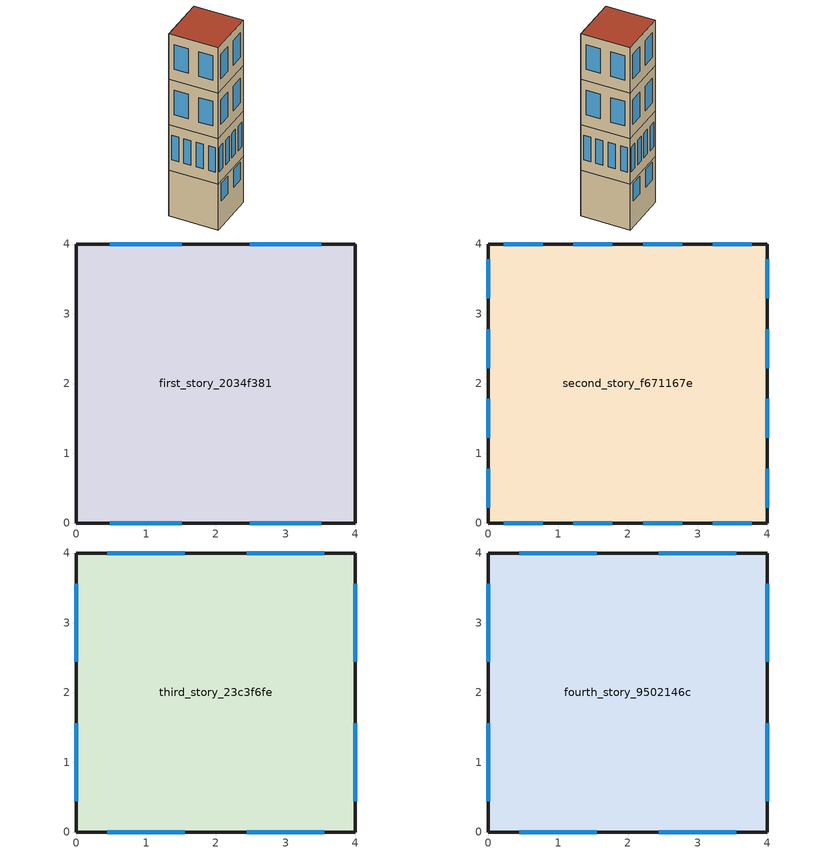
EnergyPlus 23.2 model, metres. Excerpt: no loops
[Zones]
first_story_2034f381
 floor ground (Typical Insulated Carpeted 6in Slab Floor): 4,4 4,0 0,0 0,4 z0
 wall outside (Typical Insulated Exterior Mass Wall-R9): 0,0 4,0 4,4 0,4 0,0 z0:4
 window (U 0.59 SHGC 0.36 Simple Glazing Window): 0.48,0 1.52,0 / 2.48,0 3.52,0 / 3.52,4 2.48,4 / 1.52,4 0.48,4 z2.26:3.81
second_story_f671167e
 floor to first_story_2034f381 (Generic Interior Floor): 4,4 4,0 0,0 0,4 z4
 wall outside (Typical Insulated Exterior Mass Wall-R9): 0,0 4,0 4,4 0,4 0,0 z4:8
 window (U 0.59 SHGC 0.36 Simple Glazing Window): 0.22,0 0.78,0 / 1.22,0 1.78,0 / 2.22,0 2.78,0 / 3.22,0 3.78,0 / 4,0.22 4,0.78 / 4,1.22 4,1.78 / 4,2.22 4,2.78 / 4,3.22 4,3.78 / 3.78,4 3.22,4 / 2.78,4 2.22,4 / 1.78,4 1.22,4 / 0.78,4 0.22,4 / 0,3.78 0,3.22 / 0,2.78 0,2.22 / 0,1.78 0,1.22 / 0,0.78 0,0.22 z5:7.15
third_story_23c3f6fe
 floor to second_story_f671167e (Generic Interior Floor): 4,4 4,0 0,0 0,4 z8
 wall outside (Typical Insulated Exterior Mass Wall-R9): 0,0 4,0 4,4 0,4 0,0 z8:12
 window (U 0.59 SHGC 0.36 Simple Glazing Window): 0.44,0 1.56,0 / 2.44,0 3.56,0 / 4,0.44 4,1.56 / 4,2.44 4,3.56 / 3.56,4 2.44,4 / 1.56,4 0.44,4 / 0,3.56 0,2.44 / 0,1.56 0,0.44 z9:11.15
fourth_story_9502146c
 floor to third_story_23c3f6fe (Generic Interior Floor): 4,4 4,0 0,0 0,4 z12
 wall outside (Typical Insulated Exterior Mass Wall-R9): 0,0 4,0 4,4 0,4 0,0 z12:16
 window (U 0.59 SHGC 0.36 Simple Glazing Window): 0.44,0 1.56,0 / 2.44,0 3.56,0 / 4,0.44 4,1.56 / 4,2.44 4,3.56 / 3.56,4 2.44,4 / 1.56,4 0.44,4 / 0,3.56 0,2.44 / 0,1.56 0,0.44 z13:15.15
 roof outside (Typical IEAD Roof-R18): 0,4 0,0 4,0 4,4 z16
[Building]
Small_College: North Axis {deg}=0; Terrain=City; Solar Distribution=FullInteriorAndExteriorWithReflections
[Site:Location]
Site 1: Latitude {deg}=0; Longitude {deg}=0; Time Zone {hr}=0; Elevation {m}=0
[Site:WaterMainsTemperature]
Calculation Method=CorrelationFromWeatherFile
[SizingPeriod:DesignDay] Day of Month=21; Dry-Bulb Temperature Range Modifier Type=DefaultMultipliers; Barometric Pressure {Pa}=100774; Wind Direction {deg}=0; Rain Indicator=No; Snow Indicator=No; Daylight Saving Time Indicator=No; Solar Model Indicator=ASHRAEClearSky; Begin Environment Reset Mode=FullResetAtBeginEnvironment
Name | Month | Day Type | Maximum Dry-Bulb Temperature {C} | Daily Dry-Bulb Temperature Range {deltaC} | Humidity Condition Type | Wetbulb or DewPoint at Maximum Dry-Bulb {C} | Wind Speed {m/s} | Sky Clearness
Genoa Ann Clg .4% Condns DP=>MDB | 8 | SummerDesignDay | 29.2 | 5.4 | Dewpoint | 21.9 | 3.35 | 1
Genoa Ann Htg 99.6% Condns DB | 1 | WinterDesignDay | -0.7 | 0 | Wetbulb | -0.7 | 6.71 | 0
[Material] Thermal Absorptance=0.9
Name | Roughness | Thickness {m} | Conductivity {W/m-K} | Density {kg/m3} | Specific Heat {J/kg-K} | Solar Absorptance | Visible Absorptance
1/2IN Gypsum | Smooth | 0.0127 | 0.159893 | 784.902 | 829.465 | 0.4 | 0.4
1IN Stucco | Smooth | 0.0253 | 0.691337 | 1858 | 836.46 | 0.7 | 0.92
6 in. Normalweight Concrete Floor | MediumRough | 0.1524 | 2.30846 | 2322.01 | 831.464 | 0.7 | 0.7
8IN CONCRETE HW RefBldg | Rough | 0.2032 | 1.31012 | 2240.01 | 836.26 | 0.7 | 0.7
Generic Acoustic Tile | MediumSmooth | 0.02 | 0.06 | 368 | 590 | 0.2 | 0.2
Generic Ceiling Air Gap | Smooth | 0.1 | 0.556 | 1.28 | 1000 | 0.7 | 0.7
Generic LW Concrete | MediumRough | 0.1 | 0.53 | 1280 | 840 | 0.8 | 0.8
Metal Roof Surface | Smooth | 0.0008 | 45.2497 | 7824.02 | 499.678 | 0.7 | 0.7
Roof Membrane | VeryRough | 0.0095 | 0.159893 | 1121.29 | 1459.06 | 0.7 | 0.7
[Material:NoMass] Thermal Absorptance=0.9; Solar Absorptance=0.7
Name | Roughness | Thermal Resistance {m2-K/W} | Visible Absorptance
Typical Carpet Pad | VeryRough | 0.21648 | 0.8
Typical Insulation | MediumSmooth | 0.0282222 | 0.7
Typical Insulation-R17 | MediumSmooth | 2.99387 | 0.7
Typical Insulation-R7 | MediumSmooth | 1.23277 | 0.7
[WindowMaterial:SimpleGlazingSystem]
U 0.59 SHGC 0.36 Simple Glazing: U-Factor {W/m2-K}=3.35002; Solar Heat Gain Coefficient=0.36; Visible Transmittance=0.27
[Construction]
Generic Interior Floor: Generic Acoustic Tile, Generic Ceiling Air Gap, Generic LW Concrete
Typical IEAD Roof-R18: Roof Membrane, Typical Insulation-R17, Metal Roof Surface
Typical Insulated Carpeted 6in Slab Floor: Typical Insulation, 6 in. Normalweight Concrete Floor, Typical Carpet Pad
Typical Insulated Exterior Mass Wall-R9: 1IN Stucco, 8IN CONCRETE HW RefBldg, Typical Insulation-R7, 1/2IN Gypsum
U 0.59 SHGC 0.36 Simple Glazing Window: U 0.59 SHGC 0.36 Simple Glazing
[Zone] Multiplier=1; Ceiling Height {m}=4; Volume {m3}=64; Part of Total Floor Area=Yes
first_story_2034f381; fourth_story_9502146c; second_story_f671167e; third_story_23c3f6fe
[Space]
Name | Zone | Space Type
first_story_2034f381_Space | first_story_2034f381 | MediumOffice Building
fourth_story_9502146c_Space | fourth_story_9502146c | QuickServiceRestaurant Building
second_story_f671167e_Space | second_story_f671167e | Laboratory Building
third_story_23c3f6fe_Space | third_story_23c3f6fe | 1980_2004::College::Classroom
[SpaceList]
MediumOffice Building: first_story_2034f381_Space
QuickServiceRestaurant Building: fourth_story_9502146c_Space
Laboratory Building: second_story_f671167e_Space
1980_2004::College::Classroom: third_story_23c3f6fe_Space
[Lights] Design Level Calculation Method=Watts/Area; Return Air Fraction=0; Fraction Replaceable=1
Name | Zone or ZoneList or Space or SpaceList | Schedule | Watts per Zone Floor Area {W/m2} | Fraction Radiant | Fraction Visible
MediumOffice Building_Lighting | MediumOffice Building | MediumOffice Building_Lighting Schedule | 6.68315 | 0.7 | 0.2
QuickServiceRestaurant Building_Lighting | QuickServiceRestaurant Building | QuickServiceRestaurant Building_Lighting Schedule | 9.0955 | 0.535 | 0.2
Laboratory Building_Lighting | Laboratory Building | Laboratory Building_Lighting Schedule | 9.94584 | 0.7 | 0.2
1980_2004::College::Classroom_Lighting | 1980_2004::College::Classroom | College BLDG_LIGHT_SCH | 17.22224 | 0.32 | 0.25
[People] Number of People Calculation Method=People/Area; Fraction Radiant=0.3
Name | Zone or ZoneList or Space or SpaceList | Number of People Schedule | People per Floor Area {person/m2} | Activity Level Schedule
MediumOffice Building_People | MediumOffice Building | MediumOffice Building_People_Occ Schedule | 0.0711847 | MediumOffice Building_People_Act Schedule
QuickServiceRestaurant Building_People | QuickServiceRestaurant Building | QuickServiceRestaurant Building_People_Occ Schedule | 0.403647 | QuickServiceRestaurant Building_People_Act Schedule
Laboratory Building_People | Laboratory Building | Laboratory Building_People_Occ Schedule | 0.0524741 | Laboratory Building_People_Act Schedule
1980_2004::College::Classroom_People | 1980_2004::College::Classroom | College BLDG_Class_OCC_SCH | 0.699654 | College ACTIVITY_SCH
[ElectricEquipment] Design Level Calculation Method=Watts/Area
Name | Zone or ZoneList or Space or SpaceList | Schedule | Watts per Zone Floor Area {W/m2} | Fraction Latent | Fraction Radiant | Fraction Lost
MediumOffice Building_Electric Equipment | MediumOffice Building | MediumOffice Building_Electric Equipment Schedule | 7.54366 | 0 | 0.5 | 0
QuickServiceRestaurant Building_Electric Equipment | QuickServiceRestaurant Building | QuickServiceRestaurant Building_Electric Equipment Schedule | 193.836 | 0.25 | 0.3 | 0.15
Laboratory Building_Electric Equipment | Laboratory Building | Laboratory Building_Electric Equipment Schedule | 32.6146 | 0 | 0.5 | 0
1980_2004::College::Classroom_Electric | 1980_2004::College::Classroom | College BLDG_EQUIP_SCH_Base | 10.0104 | 0 | 0.5 | 0
[ZoneInfiltration:DesignFlowRate] Design Flow Rate Calculation Method=Flow/ExteriorArea; Constant Term Coefficient=1; Temperature Term Coefficient=0; Velocity Term Coefficient=0
Name | Zone or ZoneList or Space or SpaceList | Schedule | Flow Rate per Exterior Surface Area {m3/s-m2}
MediumOffice Building_Infiltration | MediumOffice Building | MediumOffice Building_Infiltration Schedule | 0.000226568
QuickServiceRestaurant Building_Infiltration | QuickServiceRestaurant Building | QuickServiceRestaurant Building_Infiltration Schedule | 0.00056896
Laboratory Building_Infiltration | Laboratory Building | Laboratory Building_Infiltration Schedule | 0.00056896
1980_2004::College::Classroom_Infiltration | 1980_2004::College::Classroom | College INFIL_SCH_PNNL | 0.00102413
[ZoneControl:Thermostat] Temperature Difference Between Cutout And Setpoint {deltaC}=0
Name | Zone or ZoneList | Control Type Schedule | Control 1
first_story_2034f381 Thermostat | first_story_2034f381 | first_story_2034f381 Thermostat Schedule | MediumOffice Building_Setpoint
fourth_story_9502146c Thermostat | fourth_story_9502146c | fourth_story_9502146c Thermostat Schedule | QuickServiceRestaurant Building_Setpoint
second_story_f671167e Thermostat | second_story_f671167e | second_story_f671167e Thermostat Schedule | Laboratory Building_Setpoint
third_story_23c3f6fe Thermostat | third_story_23c3f6fe | third_story_23c3f6fe Thermostat Schedule | 1980_2004::College::Classroom_Setpoint
[ThermostatSetpoint:DualSetpoint]
Name | Heating Setpoint Temperature Schedule | Cooling Setpoint Temperature Schedule
MediumOffice Building_Setpoint | MediumOffice Building_Setpoint_HtgSetp Schedule | MediumOffice Building_Setpoint_ClgSetp Schedule
QuickServiceRestaurant Building_Setpoint | QuickServiceRestaurant Building_Setpoint_HtgSetp Schedule | QuickServiceRestaurant Building_Setpoint_ClgSetp Schedule
Laboratory Building_Setpoint | Laboratory Building_Setpoint_HtgSetp Schedule | Laboratory Building_Setpoint_ClgSetp Schedule
1980_2004::College::Classroom_Setpoint | College HTGSETP_SCH | College CLGSETP_SCH
[ZoneHVAC:IdealLoadsAirSystem] Maximum Heating Supply Air Temperature {C}=50; Minimum Cooling Supply Air Temperature {C}=13; Heating Limit=LimitCapacity; Maximum Sensible Heating Capacity {W}=Autosize; Cooling Limit=LimitFlowRateAndCapacity; Maximum Cooling Air Flow Rate {m3/s}=Autosize; Maximum Total Cooling Capacity {W}=Autosize; Dehumidification Control Type=None; Demand Controlled Ventilation Type=None; Outdoor Air Economizer Type=DifferentialDryBulb; Sensible Heat Recovery Effectiveness=0; Latent Heat Recovery Effectiveness=0
Name | Design Specification Outdoor Air Object
first_story_2034f381 Ideal Loads Air System | MediumOffice Building_Ventilation
fourth_story_9502146c Ideal Loads Air System | QuickServiceRestaurant Building_Ventilation
second_story_f671167e Ideal Loads Air System | Laboratory Building_Ventilation
third_story_23c3f6fe Ideal Loads Air System | 1980_2004::College::Classroom_Ventilation
[DesignSpecification:OutdoorAir] Outdoor Air Method=Sum; Outdoor Air Flow per Zone {m3/s}=0
Name | Outdoor Air Flow per Person {m3/s-person} | Outdoor Air Flow per Zone Floor Area {m3/s-m2} | Outdoor Air Flow Air Changes per Hour {1/hr}
MediumOffice Building_Ventilation | 0.00175762 | 0.000336663 | 0
QuickServiceRestaurant Building_Ventilation | 0.0035396 | 0.0009144 | 0
Laboratory Building_Ventilation | 0.0035396 | 0.00227584 | 3.9
1980_2004::College::Classroom_Ventilation | 0.0070792 | 0 | 0
[Zone equipment]
first_story_2034f381: first_story_2034f381 Ideal Loads Air System
fourth_story_9502146c: fourth_story_9502146c Ideal Loads Air System
second_story_f671167e: second_story_f671167e Ideal Loads Air System
third_story_23c3f6fe: third_story_23c3f6fe Ideal Loads Air System
[Sizing:Zone] Zone Cooling Design Supply Air Temperature Input Method=SupplyAirTemperature; Zone Cooling Design Supply Air Temperature {C}=14; Zone Cooling Design Supply Air Temperature Difference {deltaC}=11.11; Zone Heating Design Supply Air Temperature Input Method=SupplyAirTemperature; Zone Heating Design Supply Air Temperature {C}=40; Zone Heating Design Supply Air Temperature Difference {deltaC}=11.11; Zone Cooling Design Supply Air Humidity Ratio {kgWater/kgDryAir}=0.0085; Zone Heating Design Supply Air Humidity Ratio {kgWater/kgDryAir}=0.008; Cooling Design Air Flow Method=DesignDay; Cooling Design Air Flow Rate {m3/s}=0; Cooling Minimum Air Flow per Zone Floor Area {m3/s-m2}=0.000762; Cooling Minimum Air Flow {m3/s}=0; Cooling Minimum Air Flow Fraction=0; Heating Design Air Flow Method=DesignDay; Heating Design Air Flow Rate {m3/s}=0; Heating Maximum Air Flow per Zone Floor Area {m3/s-m2}=0.002032; Heating Maximum Air Flow {m3/s}=0.141576; Heating Maximum Air Flow Fraction=0.3; Account for Dedicated Outdoor Air System=No; Zone Load Sizing Method=Sensible Load Only No Latent Load; Zone Latent Cooling Design Supply Air Humidity Ratio Input Method=HumidityRatioDifference; Zone Cooling Design Supply Air Humidity Ratio Difference {kgWater/kgDryAir}=0.005; Zone Latent Heating Design Supply Air Humidity Ratio Input Method=HumidityRatioDifference; Zone Humidification Design Supply Air Humidity Ratio Difference {kgWater/kgDryAir}=0.005
Name | Design Specification Outdoor Air Object
first_story_2034f381 | first_story_2034f381 DSOA Space List
fourth_story_9502146c | fourth_story_9502146c DSOA Space List
second_story_f671167e | second_story_f671167e DSOA Space List
third_story_23c3f6fe | third_story_23c3f6fe DSOA Space List
[DesignSpecification:OutdoorAir:SpaceList]
Name | Space Name 1 | Space Design Specification Outdoor Air Object Name 1
first_story_2034f381 DSOA Space List | first_story_2034f381_Space | MediumOffice Building_Ventilation
fourth_story_9502146c DSOA Space List | fourth_story_9502146c_Space | QuickServiceRestaurant Building_Ventilation
second_story_f671167e DSOA Space List | second_story_f671167e_Space | Laboratory Building_Ventilation
third_story_23c3f6fe DSOA Space List | third_story_23c3f6fe_Space | 1980_2004::College::Classroom_Ventilation
[GasEquipment]
QuickServiceRestaurant Building_Gas Equipment: Zone or ZoneList or Space or SpaceList=QuickServiceRestaurant Building; Schedule=QuickServiceRestaurant Building_Gas Equipment Schedule; Design Level Calculation Method=Watts/Area; Power per Zone Floor Area {W/m2}=395.68; Fraction Latent=0.1; Fraction Radiant=0.2; Fraction Lost=0.7
[Schedule:Day:Interval]
MediumOffice Building_Lighting Schedule_Sunday: No, 06:00, 0.05, 18:00, 0.0431163, 24:00, 0.05
Schedule Day 17: No, 05:00, 0.05, 06:00, 0.1, 07:00, 0.0862326, 08:00, 0.258698, 17:00, 0.776093, 18:00, 0.431163, 20:00, 0.258698, 22:00, 0.172465, 23:00, 0.0862326, 24:00, 0.0431163
Schedule Day 18; MediumOffice Building_Lighting Schedule_Hol 1: No, 06:00, 0.05, 08:00, 0.0862326, 12:00, 0.258698, 17:00, 0.129349, 19:00, 0.0431163, 24:00, 0.05
MediumOffice Building_Lighting Schedule_SmrDsn 1; MediumOffice Building_Electric Equipment Schedule_SmrDsn 1; QuickServiceRestaurant Building_Lighting Schedule_SmrDsn 1; QuickServiceRestaurant Building_People_Occ Schedule_SmrDsn 1; Laboratory Building_Lighting Schedule_SmrDsn 1; Laboratory Building_Electric Equipment Schedule_SmrDsn 1; College INFIL_SCH_PNNL_Default; College INFIL_SCH_PNNL_Hol 1; College INFIL_SCH_PNNL_WntrDsn 1; Laboratory Building_Infiltration Schedule_Hol 1; Laboratory Building_Infiltration Schedule_Sunday; MediumOffice Building_Infiltration Schedule_Hol 1; MediumOffice Building_Infiltration Schedule_Sunday; Schedule Day 44; Schedule Day 45: No, 24:00, 1
MediumOffice Building_Lighting Schedule_WntrDsn 1; MediumOffice Building_People_Occ Schedule_WntrDsn 1; MediumOffice Building_Electric Equipment Schedule_WntrDsn 1; QuickServiceRestaurant Building_Lighting Schedule_WntrDsn 1; QuickServiceRestaurant Building_People_Occ Schedule_WntrDsn 1; QuickServiceRestaurant Building_Electric Equipment Schedule_WntrDsn 1; QuickServiceRestaurant Building_Gas Equipment Schedule_WntrDsn 1; Laboratory Building_People_Occ Schedule_WntrDsn 1; Laboratory Building_Electric Equipment Schedule_WntrDsn 1; Schedule Day 53; Schedule Day 54; Schedule Day 55; College BLDG_Class_OCC_SCH_Default; College BLDG_Class_OCC_SCH_WntrDsn 1; College BLDG_Class_OCC_SCH_Hol 1: No, 24:00, 0
MediumOffice Building_People_Occ Schedule_Sunday; MediumOffice Building_People_Occ Schedule_Hol 1: No, 06:00, 0, 18:00, 0.05, 24:00, 0
Schedule Day 61: No, 06:00, 0, 07:00, 0.1, 08:00, 0.2, 12:00, 0.95, 13:00, 0.5, 17:00, 0.95, 18:00, 0.3, 22:00, 0.1, 24:00, 0.05
Schedule Day 62: No, 06:00, 0, 08:00, 0.1, 12:00, 0.3, 17:00, 0.1, 19:00, 0.05, 24:00, 0
MediumOffice Building_People_Occ Schedule_SmrDsn 1: No, 06:00, 0, 22:00, 1, 24:00, 0.05
MediumOffice Building_People_Act Schedule_Sunday; MediumOffice Building_People_Act Schedule_SmrDsn 1; MediumOffice Building_People_Act Schedule_WntrDsn 1; MediumOffice Building_People_Act Schedule_Hol 1; QuickServiceRestaurant Building_People_Act Schedule_Sunday; QuickServiceRestaurant Building_People_Act Schedule_SmrDsn 1; QuickServiceRestaurant Building_People_Act Schedule_WntrDsn 1; QuickServiceRestaurant Building_People_Act Schedule_Hol 1; College ACTIVITY_SCH_Default; College ACTIVITY_SCH_SmrDsn 1; College ACTIVITY_SCH_WntrDsn 1: No, 24:00, 120
MediumOffice Building_Electric Equipment Schedule_Sunday: No, 06:00, 0.230755, 18:00, 0.288107, 24:00, 0.230755
Schedule Day 63: No, 06:00, 0.307674, 08:00, 0.381235, 12:00, 0.857778, 13:00, 0.76247, 17:00, 0.857778, 18:00, 0.476543, 24:00, 0.381235
Schedule Day 64; MediumOffice Building_Electric Equipment Schedule_Hol 1: No, 06:00, 0.230755, 08:00, 0.381235, 12:00, 0.476543, 17:00, 0.33358, 19:00, 0.285926, 24:00, 0.230755
MediumOffice Building_Setpoint_HtgSetp Schedule_Sunday; MediumOffice Building_Setpoint_HtgSetp Schedule_SmrDsn 1; MediumOffice Building_Setpoint_HtgSetp Schedule_Hol 1: No, 24:00, 15.6
Schedule Day 59: No, 05:00, 15.6, 06:00, 17.8, 07:00, 20, 22:00, 21, 24:00, 15.6
Schedule Day 60: No, 05:00, 15.6, 06:00, 17.8, 07:00, 20, 17:00, 21, 24:00, 15.6
MediumOffice Building_Setpoint_HtgSetp Schedule_WntrDsn 1: No, 05:00, 15.6, 06:00, 17.6, 07:00, 19.6, 22:00, 21, 24:00, 15.6
MediumOffice Building_Setpoint_ClgSetp Schedule_Sunday; MediumOffice Building_Setpoint_ClgSetp Schedule_WntrDsn 1; MediumOffice Building_Setpoint_ClgSetp Schedule_Hol 1: No, 24:00, 26.7
Schedule Day 30: No, 05:00, 26.7, 06:00, 25.6, 07:00, 25, 22:00, 24, 24:00, 26.7
Schedule Day 31: No, 05:00, 26.7, 06:00, 25.7, 07:00, 25, 17:00, 24, 24:00, 26.7
MediumOffice Building_Setpoint_ClgSetp Schedule_SmrDsn 1: No, 05:00, 26.7, 06:00, 25.7, 07:00, 25, 22:00, 24, 24:00, 26.7
QuickServiceRestaurant Building_Lighting Schedule_Sunday; QuickServiceRestaurant Building_Lighting Schedule_Hol 1: No, 01:00, 0.18213, 06:00, 0.15, 08:00, 0.27317, 10:00, 0.4553, 16:00, 0.63743, 22:00, 0.54634, 23:00, 0.4553, 24:00, 0.27317
Schedule Day 51: No, 01:00, 0.13661, 05:00, 0.15, 06:00, 0.18213, 08:00, 0.36426, 10:00, 0.54634, 22:00, 0.81951, 23:00, 0.4553, 24:00, 0.27317
Schedule Day 52: No, 01:00, 0.18213, 06:00, 0.15, 08:00, 0.27317, 10:00, 0.54634, 17:00, 0.72847, 22:00, 0.81951, 23:00, 0.4553, 24:00, 0.27317
QuickServiceRestaurant Building_People_Occ Schedule_Sunday; QuickServiceRestaurant Building_People_Occ Schedule_Hol 1: No, 01:00, 0.05, 06:00, 0, 07:00, 0.05, 09:00, 0.5, 11:00, 0.2, 12:00, 0.3, 14:00, 0.5, 15:00, 0.3, 16:00, 0.2, 17:00, 0.25, 18:00, 0.35, 19:00, 0.55, 20:00, 0.65, 21:00, 0.7, 22:00, 0.35, 24:00, 0.2
Schedule Day 49: No, 01:00, 0.05, 05:00, 0, 06:00, 0.05, 07:00, 0.1, 10:00, 0.4, 11:00, 0.2, 12:00, 0.5, 13:00, 0.8, 14:00, 0.7, 15:00, 0.4, 16:00, 0.2, 17:00, 0.25, 18:00, 0.5, 21:00, 0.8, 22:00, 0.5, 23:00, 0.35, 24:00, 0.2
Schedule Day 50: No, 01:00, 0.05, 06:00, 0, 07:00, 0.05, 09:00, 0.5, 10:00, 0.4, 11:00, 0.2, 12:00, 0.45, 14:00, 0.5, 15:00, 0.35, 18:00, 0.3, 19:00, 0.7, 20:00, 0.9, 21:00, 0.7, 22:00, 0.65, 23:00, 0.55, 24:00, 0.35
QuickServiceRestaurant Building_Electric Equipment Schedule_Sunday; QuickServiceRestaurant Building_Electric Equipment Schedule_Hol 1; QuickServiceRestaurant Building_Gas Equipment Schedule_Sunday; QuickServiceRestaurant Building_Gas Equipment Schedule_Hol 1: No, 01:00, 0.03, 02:00, 0.02, 03:00, 0.03, 04:00, 0.02, 05:00, 0.05, 06:00, 0.12, 07:00, 0.13, 08:00, 0.15, 09:00, 0.18, 10:00, 0.21, 11:00, 0.26, 12:00, 0.29, 13:00, 0.27, 14:00, 0.25, 16:00, 0.23, 18:00, 0.26, 19:00, 0.24, 20:00, 0.22, 21:00, 0.2, 22:00, 0.18, 23:00, 0.09, 24:00, 0.03
QuickServiceRestaurant Building_Electric Equipment Schedule_SmrDsn 1; QuickServiceRestaurant Building_Gas Equipment Schedule_SmrDsn 1: No, 24:00, 0.29
QuickServiceRestaurant Building_Setpoint_HtgSetp Schedule_Sunday; QuickServiceRestaurant Building_Setpoint_HtgSetp Schedule_Hol 1: No, 03:00, 15.56, 24:00, 20
QuickServiceRestaurant Building_Setpoint_HtgSetp Schedule_SmrDsn 1: No, 24:00, 15.56
QuickServiceRestaurant Building_Setpoint_HtgSetp Schedule_WntrDsn 1: No, 05:00, 15.56, 06:00, 17.775, 24:00, 20
QuickServiceRestaurant Building_Setpoint_ClgSetp Schedule_Sunday; QuickServiceRestaurant Building_Setpoint_ClgSetp Schedule_Hol 1: No, 03:00, 30, 24:00, 25
QuickServiceRestaurant Building_Setpoint_ClgSetp Schedule_SmrDsn 1: No, 05:00, 30, 06:00, 27.5, 24:00, 25
QuickServiceRestaurant Building_Setpoint_ClgSetp Schedule_WntrDsn 1: No, 24:00, 30
Laboratory Building_Lighting Schedule_Sunday: No, 07:00, 0.12, 11:00, 0.255, 16:00, 0.165, 24:00, 0.12
Schedule Day 1: No, 05:00, 0.165, 06:00, 0.235, 07:00, 0.325, 08:00, 0.605, 11:00, 0.905, 12:00, 0.86, 17:00, 0.905, 18:00, 0.525, 19:00, 0.425, 20:00, 0.335, 21:00, 0.285, 22:00, 0.24, 23:00, 0.19, 24:00, 0.165
Schedule Day 2; Laboratory Building_Lighting Schedule_Hol 1: No, 06:00, 0.12, 07:00, 0.145, 08:00, 0.28, 11:00, 0.38, 12:00, 0.29, 16:00, 0.215, 17:00, 0.17, 24:00, 0.12
Laboratory Building_Lighting Schedule_WntrDsn 1: No, 24:00, 0.05
Laboratory Building_People_Occ Schedule_Sunday; Laboratory Building_People_Occ Schedule_Hol 1: No, 06:00, 0.0236842, 08:00, 0.0736842, 12:00, 0.168421, 17:00, 0.0736842, 18:00, 0.05, 24:00, 0.0236842
Schedule Day 13: No, 06:00, 0.0236842, 07:00, 0.1, 08:00, 0.2, 10:00, 0.926316, 12:00, 0.713158, 13:00, 0.689474, 17:00, 0.926316, 18:00, 0.3, 21:00, 0.1, 22:00, 0.0763158, 24:00, 0.05
Schedule Day 14: No, 06:00, 0.0236842, 08:00, 0.1, 12:00, 0.3, 17:00, 0.1, 19:00, 0.05, 24:00, 0.0236842
Laboratory Building_People_Occ Schedule_SmrDsn 1: No, 06:00, 0.473684, 22:00, 1, 24:00, 0.5
Laboratory Building_People_Act Schedule_Sunday; Laboratory Building_People_Act Schedule_SmrDsn 1; Laboratory Building_People_Act Schedule_WntrDsn 1; Laboratory Building_People_Act Schedule_Hol 1: No, 24:00, 142.263
Laboratory Building_Electric Equipment Schedule_Sunday: No, 05:00, 0.25, 07:00, 0.3, 11:00, 0.35, 16:00, 0.3, 24:00, 0.25
Schedule Day 15: No, 06:00, 0.3, 07:00, 0.35, 08:00, 0.4, 11:00, 0.7, 13:00, 0.65, 16:00, 0.7, 17:00, 0.65, 18:00, 0.4, 19:00, 0.35, 24:00, 0.3
Schedule Day 16; Laboratory Building_Electric Equipment Schedule_Hol 1: No, 05:00, 0.25, 06:00, 0.3, 07:00, 0.35, 08:00, 0.4, 11:00, 0.45, 12:00, 0.4, 16:00, 0.325, 17:00, 0.275, 24:00, 0.25
Laboratory Building_Setpoint_HtgSetp Schedule_Sunday; Laboratory Building_Setpoint_HtgSetp Schedule_SmrDsn 1; Laboratory Building_Setpoint_HtgSetp Schedule_Hol 1: No, 24:00, 18.91
Schedule Day 3: No, 05:00, 18.91, 22:00, 21.61, 24:00, 18.91
Schedule Day 4: No, 05:00, 18.91, 17:00, 21.61, 24:00, 18.91
Laboratory Building_Setpoint_HtgSetp Schedule_WntrDsn 1: No, 05:00, 18.91, 06:00, 19.91, 07:00, 20.91, 22:00, 21.61, 24:00, 18.91
Laboratory Building_Setpoint_ClgSetp Schedule_Sunday; Laboratory Building_Setpoint_ClgSetp Schedule_WntrDsn 1; Laboratory Building_Setpoint_ClgSetp Schedule_Hol 1: No, 24:00, 23.11
Laboratory Building_Setpoint_ClgSetp Schedule_SmrDsn 1: No, 05:00, 24.46, 06:00, 23.96, 07:00, 23.61, 22:00, 23.11, 24:00, 24.46
Schedule Day 5; Schedule Day 6; Schedule Day 7; College BLDG_LIGHT_SCH_Default; College BLDG_LIGHT_SCH_WntrDsn 1; College BLDG_LIGHT_SCH_Hol 1: No, 24:00, 0.1773
Schedule Day 8; Schedule Day 9; Schedule Day 10; College BLDG_LIGHT_SCH_SmrDsn 1: No, 07:00, 0.1773, 21:00, 0.9, 24:00, 0.1773
Schedule Day 56; Schedule Day 57; Schedule Day 58; College BLDG_Class_OCC_SCH_SmrDsn 1: No, 07:00, 0, 10:00, 0.42, 12:00, 0.29, 16:00, 0.42, 17:00, 0.15, 19:00, 0.29, 20:00, 0.15, 24:00, 0
Schedule Day 32; Schedule Day 33; Schedule Day 34; College BLDG_EQUIP_SCH_Base_Default; College BLDG_EQUIP_SCH_Base_WntrDsn 1; College BLDG_EQUIP_SCH_Base_Hol 1: No, 24:00, 0.4
Schedule Day 35; Schedule Day 36; Schedule Day 37; College BLDG_EQUIP_SCH_Base_SmrDsn 1: No, 08:00, 0.4, 17:00, 1, 24:00, 0.4
Schedule Day 40; College HTGSETP_SCH_Default; College HTGSETP_SCH_SmrDsn 1; College HTGSETP_SCH_Hol 1: No, 24:00, 15.5556
Schedule Day 41: No, 06:00, 15.5556, 07:00, 17.7778, 08:00, 20, 21:00, 21.1111, 24:00, 15.5556
College HTGSETP_SCH_WntrDsn 1: No, 24:00, 21.1111
Schedule Day 42; College CLGSETP_SCH_Default; College CLGSETP_SCH_WntrDsn 1; College CLGSETP_SCH_Hol 1: No, 18:00, 29.4444, 24:00, 29.4444
Schedule Day 43: No, 06:00, 29.4444, 07:00, 27.7778, 08:00, 25.5556, 21:00, 23.8889, 24:00, 29.4444
College CLGSETP_SCH_SmrDsn 1: No, 24:00, 23.8889
College INFIL_SCH_PNNL_SmrDsn 1; Schedule Day 46: No, 06:00, 1, 21:00, 0.25, 24:00, 1
Laboratory Building_Infiltration Schedule_SmrDsn 1; MediumOffice Building_Infiltration Schedule_SmrDsn 1; Schedule Day 11; Schedule Day 19: No, 06:00, 1, 22:00, 0.25, 24:00, 1
Laboratory Building_Infiltration Schedule_WntrDsn 1; MediumOffice Building_Infiltration Schedule_WntrDsn 1; Schedule Day 12; Schedule Day 20: No, 06:00, 1, 18:00, 0.25, 24:00, 1
QuickServiceRestaurant Building_Infiltration Schedule_Hol 1; QuickServiceRestaurant Building_Infiltration Schedule_SmrDsn 1; QuickServiceRestaurant Building_Infiltration Schedule_Sunday; QuickServiceRestaurant Building_Infiltration Schedule_WntrDsn 1: No, 01:00, 0.25, 05:00, 1, 24:00, 0.25
[Schedule:Week:Daily]
MediumOffice Building_Lighting Schedule Week Rule - Jan1-Dec31: MediumOffice Building_Lighting Schedule_Sunday, Schedule Day 17, Schedule Day 17, Schedule Day 17, Schedule Day 17, Schedule Day 17, Schedule Day 18, MediumOffice Building_Lighting Schedule_Hol 1, MediumOffice Building_Lighting Schedule_SmrDsn 1, MediumOffice Building_Lighting Schedule_WntrDsn 1, MediumOffice Building_Lighting Schedule_Sunday, MediumOffice Building_Lighting Schedule_Sunday
MediumOffice Building_People_Occ Schedule Week Rule - Jan1-Dec31: MediumOffice Building_People_Occ Schedule_Sunday, Schedule Day 61, Schedule Day 61, Schedule Day 61, Schedule Day 61, Schedule Day 61, Schedule Day 62, MediumOffice Building_People_Occ Schedule_Hol 1, MediumOffice Building_People_Occ Schedule_SmrDsn 1, MediumOffice Building_People_Occ Schedule_WntrDsn 1, MediumOffice Building_People_Occ Schedule_Sunday, MediumOffice Building_People_Occ Schedule_Sunday
MediumOffice Building_People_Act Schedule Week Rule - Jan1-Dec31: MediumOffice Building_People_Act Schedule_Sunday, MediumOffice Building_People_Act Schedule_Sunday, MediumOffice Building_People_Act Schedule_Sunday, MediumOffice Building_People_Act Schedule_Sunday, MediumOffice Building_People_Act Schedule_Sunday, MediumOffice Building_People_Act Schedule_Sunday, MediumOffice Building_People_Act Schedule_Sunday, MediumOffice Building_People_Act Schedule_Hol 1, MediumOffice Building_People_Act Schedule_SmrDsn 1, MediumOffice Building_People_Act Schedule_WntrDsn 1, MediumOffice Building_People_Act Schedule_Sunday, MediumOffice Building_People_Act Schedule_Sunday
MediumOffice Building_Electric Equipment Schedule Week Rule - Jan1-Dec31: MediumOffice Building_Electric Equipment Schedule_Sunday, Schedule Day 63, Schedule Day 63, Schedule Day 63, Schedule Day 63, Schedule Day 63, Schedule Day 64, MediumOffice Building_Electric Equipment Schedule_Hol 1, MediumOffice Building_Electric Equipment Schedule_SmrDsn 1, MediumOffice Building_Electric Equipment Schedule_WntrDsn 1, MediumOffice Building_Electric Equipment Schedule_Sunday, MediumOffice Building_Electric Equipment Schedule_Sunday
MediumOffice Building_Setpoint_HtgSetp Schedule Week Rule - Jan1-Dec31: MediumOffice Building_Setpoint_HtgSetp Schedule_Sunday, Schedule Day 59, Schedule Day 59, Schedule Day 59, Schedule Day 59, Schedule Day 59, Schedule Day 60, MediumOffice Building_Setpoint_HtgSetp Schedule_Hol 1, MediumOffice Building_Setpoint_HtgSetp Schedule_SmrDsn 1, MediumOffice Building_Setpoint_HtgSetp Schedule_WntrDsn 1, MediumOffice Building_Setpoint_HtgSetp Schedule_Sunday, MediumOffice Building_Setpoint_HtgSetp Schedule_Sunday
MediumOffice Building_Setpoint_ClgSetp Schedule Week Rule - Jan1-Dec31: MediumOffice Building_Setpoint_ClgSetp Schedule_Sunday, Schedule Day 30, Schedule Day 30, Schedule Day 30, Schedule Day 30, Schedule Day 30, Schedule Day 31, MediumOffice Building_Setpoint_ClgSetp Schedule_Hol 1, MediumOffice Building_Setpoint_ClgSetp Schedule_SmrDsn 1, MediumOffice Building_Setpoint_ClgSetp Schedule_WntrDsn 1, MediumOffice Building_Setpoint_ClgSetp Schedule_Sunday, MediumOffice Building_Setpoint_ClgSetp Schedule_Sunday
QuickServiceRestaurant Building_Lighting Schedule Week Rule - Jan1-Dec31: QuickServiceRestaurant Building_Lighting Schedule_Sunday, Schedule Day 51, Schedule Day 51, Schedule Day 51, Schedule Day 51, Schedule Day 51, Schedule Day 52, QuickServiceRestaurant Building_Lighting Schedule_Hol 1, QuickServiceRestaurant Building_Lighting Schedule_SmrDsn 1, QuickServiceRestaurant Building_Lighting Schedule_WntrDsn 1, QuickServiceRestaurant Building_Lighting Schedule_Sunday, QuickServiceRestaurant Building_Lighting Schedule_Sunday
QuickServiceRestaurant Building_People_Occ Schedule Week Rule - Jan1-Dec31: QuickServiceRestaurant Building_People_Occ Schedule_Sunday, Schedule Day 49, Schedule Day 49, Schedule Day 49, Schedule Day 49, Schedule Day 49, Schedule Day 50, QuickServiceRestaurant Building_People_Occ Schedule_Hol 1, QuickServiceRestaurant Building_People_Occ Schedule_SmrDsn 1, QuickServiceRestaurant Building_People_Occ Schedule_WntrDsn 1, QuickServiceRestaurant Building_People_Occ Schedule_Sunday, QuickServiceRestaurant Building_People_Occ Schedule_Sunday
QuickServiceRestaurant Building_People_Act Schedule Week Rule - Jan1-Dec31: QuickServiceRestaurant Building_People_Act Schedule_Sunday, QuickServiceRestaurant Building_People_Act Schedule_Sunday, QuickServiceRestaurant Building_People_Act Schedule_Sunday, QuickServiceRestaurant Building_People_Act Schedule_Sunday, QuickServiceRestaurant Building_People_Act Schedule_Sunday, QuickServiceRestaurant Building_People_Act Schedule_Sunday, QuickServiceRestaurant Building_People_Act Schedule_Sunday, QuickServiceRestaurant Building_People_Act Schedule_Hol 1, QuickServiceRestaurant Building_People_Act Schedule_SmrDsn 1, QuickServiceRestaurant Building_People_Act Schedule_WntrDsn 1, QuickServiceRestaurant Building_People_Act Schedule_Sunday, QuickServiceRestaurant Building_People_Act Schedule_Sunday
QuickServiceRestaurant Building_Electric Equipment Schedule Week Rule - Jan1-Dec31: QuickServiceRestaurant Building_Electric Equipment Schedule_Sunday, QuickServiceRestaurant Building_Electric Equipment Schedule_Sunday, QuickServiceRestaurant Building_Electric Equipment Schedule_Sunday, QuickServiceRestaurant Building_Electric Equipment Schedule_Sunday, QuickServiceRestaurant Building_Electric Equipment Schedule_Sunday, QuickServiceRestaurant Building_Electric Equipment Schedule_Sunday, QuickServiceRestaurant Building_Electric Equipment Schedule_Sunday, QuickServiceRestaurant Building_Electric Equipment Schedule_Hol 1, QuickServiceRestaurant Building_Electric Equipment Schedule_SmrDsn 1, QuickServiceRestaurant Building_Electric Equipment Schedule_WntrDsn 1, QuickServiceRestaurant Building_Electric Equipment Schedule_Sunday, QuickServiceRestaurant Building_Electric Equipment Schedule_Sunday
QuickServiceRestaurant Building_Gas Equipment Schedule Week Rule - Jan1-Dec31: QuickServiceRestaurant Building_Gas Equipment Schedule_Sunday, QuickServiceRestaurant Building_Gas Equipment Schedule_Sunday, QuickServiceRestaurant Building_Gas Equipment Schedule_Sunday, QuickServiceRestaurant Building_Gas Equipment Schedule_Sunday, QuickServiceRestaurant Building_Gas Equipment Schedule_Sunday, QuickServiceRestaurant Building_Gas Equipment Schedule_Sunday, QuickServiceRestaurant Building_Gas Equipment Schedule_Sunday, QuickServiceRestaurant Building_Gas Equipment Schedule_Hol 1, QuickServiceRestaurant Building_Gas Equipment Schedule_SmrDsn 1, QuickServiceRestaurant Building_Gas Equipment Schedule_WntrDsn 1, QuickServiceRestaurant Building_Gas Equipment Schedule_Sunday, QuickServiceRestaurant Building_Gas Equipment Schedule_Sunday
QuickServiceRestaurant Building_Setpoint_HtgSetp Schedule Week Rule - Jan1-Dec31: QuickServiceRestaurant Building_Setpoint_HtgSetp Schedule_Sunday, QuickServiceRestaurant Building_Setpoint_HtgSetp Schedule_Sunday, QuickServiceRestaurant Building_Setpoint_HtgSetp Schedule_Sunday, QuickServiceRestaurant Building_Setpoint_HtgSetp Schedule_Sunday, QuickServiceRestaurant Building_Setpoint_HtgSetp Schedule_Sunday, QuickServiceRestaurant Building_Setpoint_HtgSetp Schedule_Sunday, QuickServiceRestaurant Building_Setpoint_HtgSetp Schedule_Sunday, QuickServiceRestaurant Building_Setpoint_HtgSetp Schedule_Hol 1, QuickServiceRestaurant Building_Setpoint_HtgSetp Schedule_SmrDsn 1, QuickServiceRestaurant Building_Setpoint_HtgSetp Schedule_WntrDsn 1, QuickServiceRestaurant Building_Setpoint_HtgSetp Schedule_Sunday, QuickServiceRestaurant Building_Setpoint_HtgSetp Schedule_Sunday
QuickServiceRestaurant Building_Setpoint_ClgSetp Schedule Week Rule - Jan1-Dec31: QuickServiceRestaurant Building_Setpoint_ClgSetp Schedule_Sunday, QuickServiceRestaurant Building_Setpoint_ClgSetp Schedule_Sunday, QuickServiceRestaurant Building_Setpoint_ClgSetp Schedule_Sunday, QuickServiceRestaurant Building_Setpoint_ClgSetp Schedule_Sunday, QuickServiceRestaurant Building_Setpoint_ClgSetp Schedule_Sunday, QuickServiceRestaurant Building_Setpoint_ClgSetp Schedule_Sunday, QuickServiceRestaurant Building_Setpoint_ClgSetp Schedule_Sunday, QuickServiceRestaurant Building_Setpoint_ClgSetp Schedule_Hol 1, QuickServiceRestaurant Building_Setpoint_ClgSetp Schedule_SmrDsn 1, QuickServiceRestaurant Building_Setpoint_ClgSetp Schedule_WntrDsn 1, QuickServiceRestaurant Building_Setpoint_ClgSetp Schedule_Sunday, QuickServiceRestaurant Building_Setpoint_ClgSetp Schedule_Sunday
Laboratory Building_Lighting Schedule Week Rule - Jan1-Dec31: Laboratory Building_Lighting Schedule_Sunday, Schedule Day 1, Schedule Day 1, Schedule Day 1, Schedule Day 1, Schedule Day 1, Schedule Day 2, Laboratory Building_Lighting Schedule_Hol 1, Laboratory Building_Lighting Schedule_SmrDsn 1, Laboratory Building_Lighting Schedule_WntrDsn 1, Laboratory Building_Lighting Schedule_Sunday, Laboratory Building_Lighting Schedule_Sunday
Laboratory Building_People_Occ Schedule Week Rule - Jan1-Dec31: Laboratory Building_People_Occ Schedule_Sunday, Schedule Day 13, Schedule Day 13, Schedule Day 13, Schedule Day 13, Schedule Day 13, Schedule Day 14, Laboratory Building_People_Occ Schedule_Hol 1, Laboratory Building_People_Occ Schedule_SmrDsn 1, Laboratory Building_People_Occ Schedule_WntrDsn 1, Laboratory Building_People_Occ Schedule_Sunday, Laboratory Building_People_Occ Schedule_Sunday
Laboratory Building_People_Act Schedule Week Rule - Jan1-Dec31: Laboratory Building_People_Act Schedule_Sunday, Laboratory Building_People_Act Schedule_Sunday, Laboratory Building_People_Act Schedule_Sunday, Laboratory Building_People_Act Schedule_Sunday, Laboratory Building_People_Act Schedule_Sunday, Laboratory Building_People_Act Schedule_Sunday, Laboratory Building_People_Act Schedule_Sunday, Laboratory Building_People_Act Schedule_Hol 1, Laboratory Building_People_Act Schedule_SmrDsn 1, Laboratory Building_People_Act Schedule_WntrDsn 1, Laboratory Building_People_Act Schedule_Sunday, Laboratory Building_People_Act Schedule_Sunday
Laboratory Building_Electric Equipment Schedule Week Rule - Jan1-Dec31: Laboratory Building_Electric Equipment Schedule_Sunday, Schedule Day 15, Schedule Day 15, Schedule Day 15, Schedule Day 15, Schedule Day 15, Schedule Day 16, Laboratory Building_Electric Equipment Schedule_Hol 1, Laboratory Building_Electric Equipment Schedule_SmrDsn 1, Laboratory Building_Electric Equipment Schedule_WntrDsn 1, Laboratory Building_Electric Equipment Schedule_Sunday, Laboratory Building_Electric Equipment Schedule_Sunday
Laboratory Building_Setpoint_HtgSetp Schedule Week Rule - Jan1-Dec31: Laboratory Building_Setpoint_HtgSetp Schedule_Sunday, Schedule Day 3, Schedule Day 3, Schedule Day 3, Schedule Day 3, Schedule Day 3, Schedule Day 4, Laboratory Building_Setpoint_HtgSetp Schedule_Hol 1, Laboratory Building_Setpoint_HtgSetp Schedule_SmrDsn 1, Laboratory Building_Setpoint_HtgSetp Schedule_WntrDsn 1, Laboratory Building_Setpoint_HtgSetp Schedule_Sunday, Laboratory Building_Setpoint_HtgSetp Schedule_Sunday
Laboratory Building_Setpoint_ClgSetp Schedule Week Rule - Jan1-Dec31: Laboratory Building_Setpoint_ClgSetp Schedule_Sunday, Laboratory Building_Setpoint_ClgSetp Schedule_Sunday, Laboratory Building_Setpoint_ClgSetp Schedule_Sunday, Laboratory Building_Setpoint_ClgSetp Schedule_Sunday, Laboratory Building_Setpoint_ClgSetp Schedule_Sunday, Laboratory Building_Setpoint_ClgSetp Schedule_Sunday, Laboratory Building_Setpoint_ClgSetp Schedule_Sunday, Laboratory Building_Setpoint_ClgSetp Schedule_Hol 1, Laboratory Building_Setpoint_ClgSetp Schedule_SmrDsn 1, Laboratory Building_Setpoint_ClgSetp Schedule_WntrDsn 1, Laboratory Building_Setpoint_ClgSetp Schedule_Sunday, Laboratory Building_Setpoint_ClgSetp Schedule_Sunday
College BLDG_LIGHT_SCH Week Rule - Jan1-Jun24: Schedule Day 5, Schedule Day 8, Schedule Day 8, Schedule Day 8, Schedule Day 8, Schedule Day 8, Schedule Day 5, College BLDG_LIGHT_SCH_Hol 1, College BLDG_LIGHT_SCH_SmrDsn 1, College BLDG_LIGHT_SCH_WntrDsn 1, College BLDG_LIGHT_SCH_Default, College BLDG_LIGHT_SCH_Default
College BLDG_LIGHT_SCH Week Rule - Jun25-Jul1: Schedule Day 5, Schedule Day 8, Schedule Day 8, Schedule Day 8, Schedule Day 8, Schedule Day 8, Schedule Day 6, College BLDG_LIGHT_SCH_Hol 1, College BLDG_LIGHT_SCH_SmrDsn 1, College BLDG_LIGHT_SCH_WntrDsn 1, College BLDG_LIGHT_SCH_Default, College BLDG_LIGHT_SCH_Default
College BLDG_LIGHT_SCH Week Rule - Jul2-Aug26: Schedule Day 6, Schedule Day 9, Schedule Day 9, Schedule Day 9, Schedule Day 9, Schedule Day 9, Schedule Day 6, College BLDG_LIGHT_SCH_Hol 1, College BLDG_LIGHT_SCH_SmrDsn 1, College BLDG_LIGHT_SCH_WntrDsn 1, College BLDG_LIGHT_SCH_Default, College BLDG_LIGHT_SCH_Default
College BLDG_LIGHT_SCH Week Rule - Aug27-Sep2: Schedule Day 6, Schedule Day 9, Schedule Day 9, Schedule Day 9, Schedule Day 9, Schedule Day 10, Schedule Day 7, College BLDG_LIGHT_SCH_Hol 1, College BLDG_LIGHT_SCH_SmrDsn 1, College BLDG_LIGHT_SCH_WntrDsn 1, College BLDG_LIGHT_SCH_Default, College BLDG_LIGHT_SCH_Default
College BLDG_LIGHT_SCH Week Rule - Sep3-Dec31: Schedule Day 7, Schedule Day 10, Schedule Day 10, Schedule Day 10, Schedule Day 10, Schedule Day 10, Schedule Day 7, College BLDG_LIGHT_SCH_Hol 1, College BLDG_LIGHT_SCH_SmrDsn 1, College BLDG_LIGHT_SCH_WntrDsn 1, College BLDG_LIGHT_SCH_Default, College BLDG_LIGHT_SCH_Default
College BLDG_Class_OCC_SCH Week Rule - Jan1-May27: Schedule Day 53, Schedule Day 56, Schedule Day 56, Schedule Day 56, Schedule Day 56, Schedule Day 56, Schedule Day 53, College BLDG_Class_OCC_SCH_Hol 1, College BLDG_Class_OCC_SCH_SmrDsn 1, College BLDG_Class_OCC_SCH_WntrDsn 1, College BLDG_Class_OCC_SCH_Default, College BLDG_Class_OCC_SCH_Default
College BLDG_Class_OCC_SCH Week Rule - May28-Jun3: Schedule Day 53, Schedule Day 56, Schedule Day 56, Schedule Day 56, Schedule Day 57, Schedule Day 57, Schedule Day 54, College BLDG_Class_OCC_SCH_Hol 1, College BLDG_Class_OCC_SCH_SmrDsn 1, College BLDG_Class_OCC_SCH_WntrDsn 1, College BLDG_Class_OCC_SCH_Default, College BLDG_Class_OCC_SCH_Default
College BLDG_Class_OCC_SCH Week Rule - Jun4-Aug26: Schedule Day 54, Schedule Day 57, Schedule Day 57, Schedule Day 57, Schedule Day 57, Schedule Day 57, Schedule Day 54, College BLDG_Class_OCC_SCH_Hol 1, College BLDG_Class_OCC_SCH_SmrDsn 1, College BLDG_Class_OCC_SCH_WntrDsn 1, College BLDG_Class_OCC_SCH_Default, College BLDG_Class_OCC_SCH_Default
College BLDG_Class_OCC_SCH Week Rule - Aug27-Sep2: Schedule Day 54, Schedule Day 57, Schedule Day 57, Schedule Day 57, Schedule Day 57, Schedule Day 58, Schedule Day 55, College BLDG_Class_OCC_SCH_Hol 1, College BLDG_Class_OCC_SCH_SmrDsn 1, College BLDG_Class_OCC_SCH_WntrDsn 1, College BLDG_Class_OCC_SCH_Default, College BLDG_Class_OCC_SCH_Default
College BLDG_Class_OCC_SCH Week Rule - Sep3-Dec31: Schedule Day 55, Schedule Day 58, Schedule Day 58, Schedule Day 58, Schedule Day 58, Schedule Day 58, Schedule Day 55, College BLDG_Class_OCC_SCH_Hol 1, College BLDG_Class_OCC_SCH_SmrDsn 1, College BLDG_Class_OCC_SCH_WntrDsn 1, College BLDG_Class_OCC_SCH_Default, College BLDG_Class_OCC_SCH_Default
College ACTIVITY_SCH Week Rule - Jan1-Dec31: College ACTIVITY_SCH_Default, College ACTIVITY_SCH_Default, College ACTIVITY_SCH_Default, College ACTIVITY_SCH_Default, College ACTIVITY_SCH_Default, College ACTIVITY_SCH_Default, College ACTIVITY_SCH_Default, College ACTIVITY_SCH_Default, College ACTIVITY_SCH_SmrDsn 1, College ACTIVITY_SCH_WntrDsn 1, College ACTIVITY_SCH_Default, College ACTIVITY_SCH_Default
College BLDG_EQUIP_SCH_Base Week Rule - Jan1-Jun24: Schedule Day 32, Schedule Day 35, Schedule Day 35, Schedule Day 35, Schedule Day 35, Schedule Day 35, Schedule Day 32, College BLDG_EQUIP_SCH_Base_Hol 1, College BLDG_EQUIP_SCH_Base_SmrDsn 1, College BLDG_EQUIP_SCH_Base_WntrDsn 1, College BLDG_EQUIP_SCH_Base_Default, College BLDG_EQUIP_SCH_Base_Default
College BLDG_EQUIP_SCH_Base Week Rule - Jun25-Jul1: Schedule Day 32, Schedule Day 35, Schedule Day 35, Schedule Day 35, Schedule Day 35, Schedule Day 35, Schedule Day 33, College BLDG_EQUIP_SCH_Base_Hol 1, College BLDG_EQUIP_SCH_Base_SmrDsn 1, College BLDG_EQUIP_SCH_Base_WntrDsn 1, College BLDG_EQUIP_SCH_Base_Default, College BLDG_EQUIP_SCH_Base_Default
College BLDG_EQUIP_SCH_Base Week Rule - Jul2-Aug26: Schedule Day 33, Schedule Day 36, Schedule Day 36, Schedule Day 36, Schedule Day 36, Schedule Day 36, Schedule Day 33, College BLDG_EQUIP_SCH_Base_Hol 1, College BLDG_EQUIP_SCH_Base_SmrDsn 1, College BLDG_EQUIP_SCH_Base_WntrDsn 1, College BLDG_EQUIP_SCH_Base_Default, College BLDG_EQUIP_SCH_Base_Default
College BLDG_EQUIP_SCH_Base Week Rule - Aug27-Sep2: Schedule Day 33, Schedule Day 36, Schedule Day 36, Schedule Day 36, Schedule Day 36, Schedule Day 37, Schedule Day 34, College BLDG_EQUIP_SCH_Base_Hol 1, College BLDG_EQUIP_SCH_Base_SmrDsn 1, College BLDG_EQUIP_SCH_Base_WntrDsn 1, College BLDG_EQUIP_SCH_Base_Default, College BLDG_EQUIP_SCH_Base_Default
College BLDG_EQUIP_SCH_Base Week Rule - Sep3-Dec31: Schedule Day 34, Schedule Day 37, Schedule Day 37, Schedule Day 37, Schedule Day 37, Schedule Day 37, Schedule Day 34, College BLDG_EQUIP_SCH_Base_Hol 1, College BLDG_EQUIP_SCH_Base_SmrDsn 1, College BLDG_EQUIP_SCH_Base_WntrDsn 1, College BLDG_EQUIP_SCH_Base_Default, College BLDG_EQUIP_SCH_Base_Default
College HTGSETP_SCH Week Rule - Jan1-Dec31: Schedule Day 40, Schedule Day 41, Schedule Day 41, Schedule Day 41, Schedule Day 41, Schedule Day 41, Schedule Day 40, College HTGSETP_SCH_Hol 1, College HTGSETP_SCH_SmrDsn 1, College HTGSETP_SCH_WntrDsn 1, College HTGSETP_SCH_Default, College HTGSETP_SCH_Default
College CLGSETP_SCH Week Rule - Jan1-Dec31: Schedule Day 42, Schedule Day 43, Schedule Day 43, Schedule Day 43, Schedule Day 43, Schedule Day 43, Schedule Day 42, College CLGSETP_SCH_Hol 1, College CLGSETP_SCH_SmrDsn 1, College CLGSETP_SCH_WntrDsn 1, College CLGSETP_SCH_Default, College CLGSETP_SCH_Default
College INFIL_SCH_PNNL Week Rule - Jan1-Dec31: Schedule Day 44, Schedule Day 46, Schedule Day 46, Schedule Day 46, Schedule Day 46, Schedule Day 46, Schedule Day 45, College INFIL_SCH_PNNL_Hol 1, College INFIL_SCH_PNNL_SmrDsn 1, College INFIL_SCH_PNNL_WntrDsn 1, College INFIL_SCH_PNNL_Default, College INFIL_SCH_PNNL_Default
Laboratory Building_Infiltration Schedule Week Rule - Jan1-Dec31: Laboratory Building_Infiltration Schedule_Sunday, Schedule Day 11, Schedule Day 11, Schedule Day 11, Schedule Day 11, Schedule Day 11, Schedule Day 12, Laboratory Building_Infiltration Schedule_Hol 1, Laboratory Building_Infiltration Schedule_SmrDsn 1, Laboratory Building_Infiltration Schedule_WntrDsn 1, Laboratory Building_Infiltration Schedule_Sunday, Laboratory Building_Infiltration Schedule_Sunday
MediumOffice Building_Infiltration Schedule Week Rule - Jan1-Dec31: MediumOffice Building_Infiltration Schedule_Sunday, Schedule Day 19, Schedule Day 19, Schedule Day 19, Schedule Day 19, Schedule Day 19, Schedule Day 20, MediumOffice Building_Infiltration Schedule_Hol 1, MediumOffice Building_Infiltration Schedule_SmrDsn 1, MediumOffice Building_Infiltration Schedule_WntrDsn 1, MediumOffice Building_Infiltration Schedule_Sunday, MediumOffice Building_Infiltration Schedule_Sunday
QuickServiceRestaurant Building_Infiltration Schedule Week Rule - Jan1-Dec31: QuickServiceRestaurant Building_Infiltration Schedule_Sunday, QuickServiceRestaurant Building_Infiltration Schedule_Sunday, QuickServiceRestaurant Building_Infiltration Schedule_Sunday, QuickServiceRestaurant Building_Infiltration Schedule_Sunday, QuickServiceRestaurant Building_Infiltration Schedule_Sunday, QuickServiceRestaurant Building_Infiltration Schedule_Sunday, QuickServiceRestaurant Building_Infiltration Schedule_Sunday, QuickServiceRestaurant Building_Infiltration Schedule_Hol 1, QuickServiceRestaurant Building_Infiltration Schedule_SmrDsn 1, QuickServiceRestaurant Building_Infiltration Schedule_WntrDsn 1, QuickServiceRestaurant Building_Infiltration Schedule_Sunday, QuickServiceRestaurant Building_Infiltration Schedule_Sunday
[Schedule:Year]
MediumOffice Building_Lighting Schedule: MediumOffice Building_Lighting Schedule Week Rule - Jan1-Dec31, 1, 1, 12, 31
MediumOffice Building_People_Occ Schedule: MediumOffice Building_People_Occ Schedule Week Rule - Jan1-Dec31, 1, 1, 12, 31
MediumOffice Building_People_Act Schedule: MediumOffice Building_People_Act Schedule Week Rule - Jan1-Dec31, 1, 1, 12, 31
MediumOffice Building_Electric Equipment Schedule: MediumOffice Building_Electric Equipment Schedule Week Rule - Jan1-Dec31, 1, 1, 12, 31
MediumOffice Building_Setpoint_HtgSetp Schedule: MediumOffice Building_Setpoint_HtgSetp Schedule Week Rule - Jan1-Dec31, 1, 1, 12, 31
MediumOffice Building_Setpoint_ClgSetp Schedule: MediumOffice Building_Setpoint_ClgSetp Schedule Week Rule - Jan1-Dec31, 1, 1, 12, 31
QuickServiceRestaurant Building_Lighting Schedule: QuickServiceRestaurant Building_Lighting Schedule Week Rule - Jan1-Dec31, 1, 1, 12, 31
QuickServiceRestaurant Building_People_Occ Schedule: QuickServiceRestaurant Building_People_Occ Schedule Week Rule - Jan1-Dec31, 1, 1, 12, 31
QuickServiceRestaurant Building_People_Act Schedule: QuickServiceRestaurant Building_People_Act Schedule Week Rule - Jan1-Dec31, 1, 1, 12, 31
QuickServiceRestaurant Building_Electric Equipment Schedule: QuickServiceRestaurant Building_Electric Equipment Schedule Week Rule - Jan1-Dec31, 1, 1, 12, 31
QuickServiceRestaurant Building_Gas Equipment Schedule: QuickServiceRestaurant Building_Gas Equipment Schedule Week Rule - Jan1-Dec31, 1, 1, 12, 31
QuickServiceRestaurant Building_Setpoint_HtgSetp Schedule: QuickServiceRestaurant Building_Setpoint_HtgSetp Schedule Week Rule - Jan1-Dec31, 1, 1, 12, 31
QuickServiceRestaurant Building_Setpoint_ClgSetp Schedule: QuickServiceRestaurant Building_Setpoint_ClgSetp Schedule Week Rule - Jan1-Dec31, 1, 1, 12, 31
Laboratory Building_Lighting Schedule: Laboratory Building_Lighting Schedule Week Rule - Jan1-Dec31, 1, 1, 12, 31
Laboratory Building_People_Occ Schedule: Laboratory Building_People_Occ Schedule Week Rule - Jan1-Dec31, 1, 1, 12, 31
Laboratory Building_People_Act Schedule: Laboratory Building_People_Act Schedule Week Rule - Jan1-Dec31, 1, 1, 12, 31
Laboratory Building_Electric Equipment Schedule: Laboratory Building_Electric Equipment Schedule Week Rule - Jan1-Dec31, 1, 1, 12, 31
Laboratory Building_Setpoint_HtgSetp Schedule: Laboratory Building_Setpoint_HtgSetp Schedule Week Rule - Jan1-Dec31, 1, 1, 12, 31
Laboratory Building_Setpoint_ClgSetp Schedule: Laboratory Building_Setpoint_ClgSetp Schedule Week Rule - Jan1-Dec31, 1, 1, 12, 31
College BLDG_LIGHT_SCH: College BLDG_LIGHT_SCH Week Rule - Jan1-Jun24, 1, 1, 6, 24, College BLDG_LIGHT_SCH Week Rule - Jun25-Jul1, 6, 25, 7, 1, College BLDG_LIGHT_SCH Week Rule - Jul2-Aug26, 7, 2, 8, 26, College BLDG_LIGHT_SCH Week Rule - Aug27-Sep2, 8, 27, 9, 2, College BLDG_LIGHT_SCH Week Rule - Sep3-Dec31, 9, 3, 12, 31
College BLDG_Class_OCC_SCH: College BLDG_Class_OCC_SCH Week Rule - Jan1-May27, 1, 1, 5, 27, College BLDG_Class_OCC_SCH Week Rule - May28-Jun3, 5, 28, 6, 3, College BLDG_Class_OCC_SCH Week Rule - Jun4-Aug26, 6, 4, 8, 26, College BLDG_Class_OCC_SCH Week Rule - Aug27-Sep2, 8, 27, 9, 2, College BLDG_Class_OCC_SCH Week Rule - Sep3-Dec31, 9, 3, 12, 31
College ACTIVITY_SCH: College ACTIVITY_SCH Week Rule - Jan1-Dec31, 1, 1, 12, 31
College BLDG_EQUIP_SCH_Base: College BLDG_EQUIP_SCH_Base Week Rule - Jan1-Jun24, 1, 1, 6, 24, College BLDG_EQUIP_SCH_Base Week Rule - Jun25-Jul1, 6, 25, 7, 1, College BLDG_EQUIP_SCH_Base Week Rule - Jul2-Aug26, 7, 2, 8, 26, College BLDG_EQUIP_SCH_Base Week Rule - Aug27-Sep2, 8, 27, 9, 2, College BLDG_EQUIP_SCH_Base Week Rule - Sep3-Dec31, 9, 3, 12, 31
College HTGSETP_SCH: College HTGSETP_SCH Week Rule - Jan1-Dec31, 1, 1, 12, 31
College CLGSETP_SCH: College CLGSETP_SCH Week Rule - Jan1-Dec31, 1, 1, 12, 31
College INFIL_SCH_PNNL: College INFIL_SCH_PNNL Week Rule - Jan1-Dec31, 1, 1, 12, 31
Laboratory Building_Infiltration Schedule: Laboratory Building_Infiltration Schedule Week Rule - Jan1-Dec31, 1, 1, 12, 31
MediumOffice Building_Infiltration Schedule: MediumOffice Building_Infiltration Schedule Week Rule - Jan1-Dec31, 1, 1, 12, 31
QuickServiceRestaurant Building_Infiltration Schedule: QuickServiceRestaurant Building_Infiltration Schedule Week Rule - Jan1-Dec31, 1, 1, 12, 31
[Schedule:Compact]
first_story_2034f381 Thermostat Schedule; fourth_story_9502146c Thermostat Schedule; second_story_f671167e Thermostat Schedule; third_story_23c3f6fe Thermostat Schedule: Through: 12/31, For: AllDays, Until: 24:00, 4
